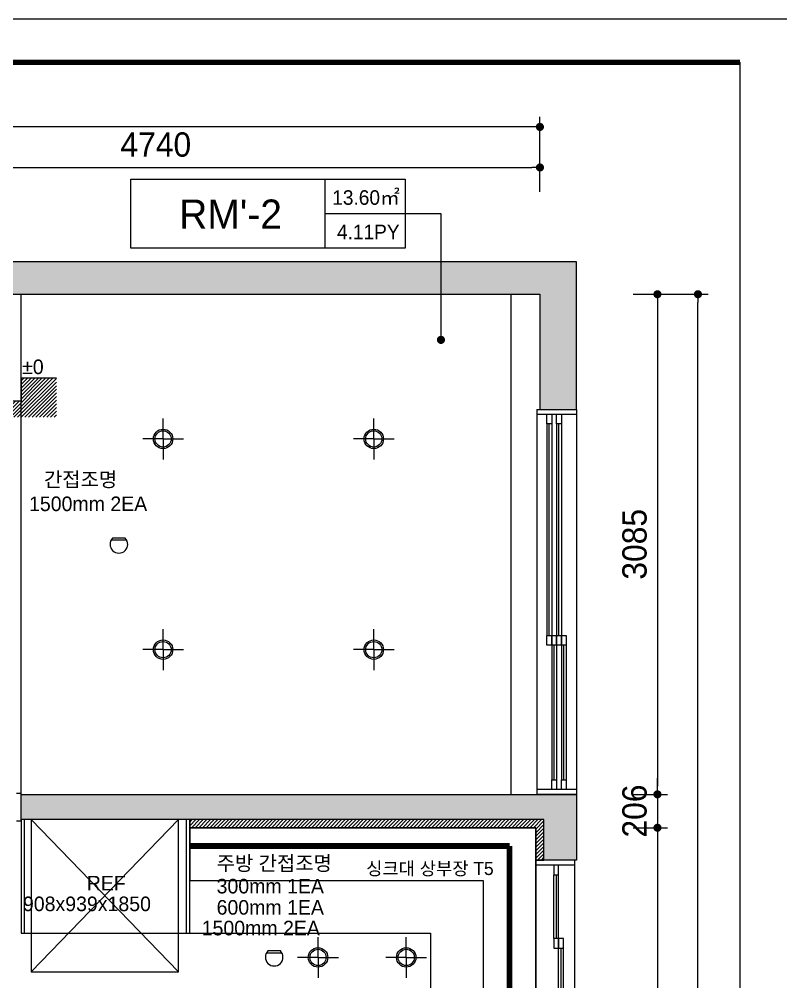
# Model space of a CAD drawing. Header units: millimetres. Extents: x 0 to 400063, y 963 to 238763.
# Drawn here: x 102155 to 106853, y 118957 to 124894 of the extents above; entities that cross this region are included whole.
import ezdxf
from ezdxf.enums import TextEntityAlignment as Align

# ---------------------------------------------------------------- set-up
doc = ezdxf.new("R2010")
doc.units = ezdxf.units.MM
doc.header["$LTSCALE"] = 40
doc.header["$PDMODE"] = 34
doc.linetypes.add('HID', pattern=[2.3, 1.5, -0.8])
doc.layers.get('Defpoints').update_dxf_attribs({"color": 249})
doc.layers.add('.', color=7, linetype='Continuous', lineweight=13)
for name, color, linetype in [('2sec', 2, 'Continuous'), ('3TI-CE-LIGHT', 6, 'Continuous'), ('DIM', 8, 'Continuous'), ('DOOR-FRAME', 4, 'Continuous'), ('DWG', 7, 'Continuous'), ('GPG-TEXT', 3, 'Continuous'), ('RC-LIGHT', 7, 'Continuous'), ('SOL253', 253, 'Continuous'), ('도면층4', 4, 'Continuous'), ('도면층5', 5, 'Continuous'), ('도면층8', 253, 'Continuous'), ('전기', 7, 'Continuous')]:
    doc.layers.add(name, color=color, linetype=linetype)
doc.styles.add('GHS', font='stylu.ttf')
doc.styles.add('HY울릉도L', font='HYWULM.TTF')
doc.styles.add('울릉도 L', font='HYWULM.TTF')
doc.styles.add('휴먼엑스포', font='stylu.ttf')
doc.dimstyles.new('황금손50', dxfattribs={"dimscale": 50, "dimtxt": 3, "dimasz": 1, "dimexe": 1.25, "dimexo": 2, "dimgap": 1.25, "dimtad": 1, "dimdec": 0, "dimzin": 9, "dimtxsty": '울릉도 L', "dimblk": 'DOT', "dimcen": 2.5, "dimclrd": 1, "dimclre": 1, "dimadec": 0, "dimazin": 0, "dimtfac": 1, "dimtdec": 0, "dimtix": 1, "dimtmove": 0, "dimatfit": 2, "dimldrblk": 'DOT', "dimfxl": 0, "dimarcsym": 0})

# ---------------------------------------------------------------- blocks, each defined once
blk = doc.blocks.new('_Dot')
at = {"color": 0, "lineweight": -2}
blk.add_line((-0.5, 0), (-1, 0), dxfattribs=at)
at = {"color": 0, "const_width": 0.5}
blk.add_lwpolyline([(-0.25, 0, 1), (0.25, 0, 1)], format="xyb", close=True, dxfattribs=at)
blk = doc.blocks.new('*D173')
at = {"layer": 'Defpoints', "color": 0}
for p in [(105367.2, 123980.2), (100627.2, 123730.2), (105367.2, 123730.2)]:
    blk.add_point(p, dxfattribs=at)
at = {"layer": 'DIM', "color": 1, "lineweight": -2}
for p, q in [((100627.2, 123830.2), (100627.2, 124042.7)), ((105367.2, 123830.2), (105367.2, 124042.7)), ((100677.2, 123980.2), (105317.2, 123980.2))]:
    blk.add_line(p, q, dxfattribs=at)
at = {"layer": 'DIM', "color": 1, "lineweight": -2, "xscale": 50, "yscale": 50, "zscale": 50, "rotation": 180}
blk.add_blockref('_Dot', (100627.2, 123980.2), dxfattribs=at)
at = {"layer": 'DIM', "color": 1, "lineweight": -2, "xscale": 50, "yscale": 50, "zscale": 50}
blk.add_blockref('_Dot', (105367.2, 123980.2), dxfattribs=at)
at = {"layer": 'DIM', "color": 1, "insert": (102997.2, 124120.7), "char_height": 150, "attachment_point": 5, "style": '울릉도 L'}
blk.add_mtext('4740', dxfattribs=at)
blk = doc.blocks.new('*D174')
at = {"layer": 'Defpoints', "color": 0}
for p in [(93704.2, 124230.2), (93704.2, 123730.2), (105367.2, 123730.2)]:
    blk.add_point(p, dxfattribs=at)
at = {"layer": 'DIM', "color": 1, "lineweight": -2}
for p, q in [((93704.2, 123830.2), (93704.2, 124292.7)), ((105367.2, 123830.2), (105367.2, 124292.7)), ((105317.2, 124230.2), (93754.2, 124230.2))]:
    blk.add_line(p, q, dxfattribs=at)
at = {"layer": 'DIM', "color": 1, "lineweight": -2, "xscale": 50, "yscale": 50, "zscale": 50, "rotation": 180}
blk.add_blockref('_Dot', (93704.2, 124230.2), dxfattribs=at)
at = {"layer": 'DIM', "color": 1, "lineweight": -2, "xscale": 50, "yscale": 50, "zscale": 50}
blk.add_blockref('_Dot', (105367.2, 124230.2), dxfattribs=at)
at = {"layer": 'DIM', "color": 1, "insert": (99535.7, 124370.8), "char_height": 150, "attachment_point": 5, "style": '울릉도 L'}
blk.add_mtext('11663', dxfattribs=at)
blk = doc.blocks.new('*D175')
at = {"layer": 'Defpoints', "color": 0}
for p in [(105842.2, 123198.2), (105842.2, 120113.2), (106092.2, 120113.2)]:
    blk.add_point(p, dxfattribs=at)
at = {"layer": 'DIM', "color": 1, "lineweight": -2}
for p, q in [((105942.2, 123198.2), (106154.7, 123198.2)), ((106092.2, 123148.2), (106092.2, 120163.2)), ((105942.2, 120113.2), (106154.7, 120113.2))]:
    blk.add_line(p, q, dxfattribs=at)
at = {"layer": 'DIM', "color": 1, "lineweight": -2, "xscale": 50, "yscale": 50, "zscale": 50}
for p, rotation in [((106092.2, 123198.2), 90), ((106092.2, 120113.2), 270)]:
    blk.add_blockref('_Dot', p, dxfattribs=dict(at, rotation=rotation))
at = {"layer": 'DIM', "color": 1, "insert": (105951.6, 121655.7), "char_height": 150, "attachment_point": 5, "rotation": 90, "style": '울릉도 L'}
blk.add_mtext('3085', dxfattribs=at)
blk = doc.blocks.new('*D176')
at = {"layer": 'Defpoints', "color": 0}
for p in [(105842.2, 120113.2), (105842.2, 119907.2), (106092.2, 119907.2)]:
    blk.add_point(p, dxfattribs=at)
at = {"layer": 'DIM', "color": 1, "lineweight": -2}
for p, q in [((106092.2, 120163.2), (106092.2, 120213.2)), ((105942.2, 120113.2), (106154.7, 120113.2)), ((106092.2, 120113.2), (106092.2, 119907.2)), ((105942.2, 119907.2), (106154.7, 119907.2)), ((106092.2, 119857.2), (106092.2, 119807.2))]:
    blk.add_line(p, q, dxfattribs=at)
at = {"layer": 'DIM', "color": 1, "lineweight": -2, "xscale": 50, "yscale": 50, "zscale": 50}
for p, rotation in [((106092.2, 120113.2), 270), ((106092.2, 119907.2), 90)]:
    blk.add_blockref('_Dot', p, dxfattribs=dict(at, rotation=rotation))
at = {"layer": 'DIM', "color": 1, "insert": (105951.6, 120010.2), "char_height": 150, "attachment_point": 5, "rotation": 90, "style": '울릉도 L'}
blk.add_mtext('206', dxfattribs=at)
blk = doc.blocks.new('*D177')
at = {"layer": 'Defpoints', "color": 0}
for p in [(105842.2, 119907.2), (105842.2, 117432.2), (106092.2, 117432.2)]:
    blk.add_point(p, dxfattribs=at)
at = {"layer": 'DIM', "color": 1, "lineweight": -2}
for p, q in [((105942.2, 119907.2), (106154.7, 119907.2)), ((106092.2, 119857.2), (106092.2, 117482.2)), ((105942.2, 117432.2), (106154.7, 117432.2))]:
    blk.add_line(p, q, dxfattribs=at)
at = {"layer": 'DIM', "color": 1, "lineweight": -2, "xscale": 50, "yscale": 50, "zscale": 50}
for p, rotation in [((106092.2, 119907.2), 90), ((106092.2, 117432.2), 270)]:
    blk.add_blockref('_Dot', p, dxfattribs=dict(at, rotation=rotation))
at = {"layer": 'DIM', "color": 1, "insert": (105951.9, 118669.7), "char_height": 150, "attachment_point": 5, "rotation": 90, "style": '울릉도 L'}
blk.add_mtext('2475', dxfattribs=at)
blk = doc.blocks.new('*D182')
at = {"layer": 'Defpoints', "color": 0}
for p in [(105842.2, 123198.2), (106342.2, 123198.2), (105842.2, 113382.2)]:
    blk.add_point(p, dxfattribs=at)
at = {"layer": 'DIM', "color": 1, "lineweight": -2}
for p, q in [((105942.2, 123198.2), (106404.7, 123198.2)), ((106342.2, 113432.2), (106342.2, 123148.2)), ((105942.2, 113382.2), (106404.7, 113382.2))]:
    blk.add_line(p, q, dxfattribs=at)
at = {"layer": 'DIM', "color": 1, "lineweight": -2, "xscale": 50, "yscale": 50, "zscale": 50}
for p, rotation in [((106342.2, 123198.2), 90), ((106342.2, 113382.2), 270)]:
    blk.add_blockref('_Dot', p, dxfattribs=dict(at, rotation=rotation))
at = {"layer": 'DIM', "color": 1, "insert": (106201.5, 118290.2), "char_height": 150, "attachment_point": 5, "rotation": 90, "style": '울릉도 L'}
blk.add_mtext('9816', dxfattribs=at)

msp = doc.modelspace()

# ---------------------------------------------------------------- hatches: boundary and pattern name
at = {"layer": '.'}
h = msp.add_hatch(color=251, dxfattribs=at)
h.dxf.hatch_style = 1
h.paths.add_polyline_path([(93853.2, 115385.2), (93653.2, 115293), (93653.2, 114622.2), (96087.5, 114622.2), (96087.5, 114822.2), (93853.2, 114822.2)])
h.paths.add_polyline_path([(99106.2, 114822.2), (96087.5, 114822.2), (96087.5, 114622.2), (99106.2, 114622.2)])
h.paths.add_polyline_path([(103984.1, 114767.2), (103524.1, 114767.2), (103524.1, 115409.2), (103324.1, 115409.2), (103324.1, 114822.2), (100618.2, 114822.2), (100618.2, 116297.2), (100464.1, 116297.2), (100463.2, 114822.2), (100068.2, 114822.2), (100068.2, 114622.2), (103777.1, 114622.2), (103777.1, 113259.2), (104937.1, 113259.2), (104937.1, 113947.2), (104814.1, 113947.2), (104814.1, 113382.2), (103984.1, 113382.2)])
h.paths.add_polyline_path([(103524.1, 117222.2), (103600.7, 117222.2), (103600.7, 117382.2), (100463.2, 117382.2), (100463.2, 117197.2), (100618.2, 117197.2), (100618.2, 117222.2), (103324.1, 117222.2), (103324.1, 116589.2), (103524.1, 116589.2)])
h.paths.add_polyline_path([(105592.2, 117637.2), (105392.2, 117637.2), (105392.2, 117382.2), (104395.7, 117382.2), (104395.7, 117222.2), (104584.1, 117222.2), (104584.1, 116622.2), (105414.1, 116622.2), (105414.1, 116482.2), (105592.2, 116482.2), (105592.2, 116622.2)])
h.paths.add_polyline_path([(104773.2, 117222.2), (105392.2, 117222.2), (105392.2, 116822.2), (104773.2, 116822.2)], flags=16)
h.paths.add_polyline_path([(105592.2, 120113.2), (102167.2, 120113.2), (102167.2, 119957.2), (105392.2, 119957.2), (105392.2, 119707.2), (105592.2, 119707.2)])
h.paths.add_polyline_path([(101264.2, 120113.2), (101252.2, 120113.2), (101252.2, 121753.2), (100627.2, 121753.2), (100627.2, 123198.2), (105367.2, 123198.2), (105367.2, 122488.2), (105592.2, 122488.2), (105592.2, 123398.2), (95324.2, 123398.2), (95324.2, 123480.2), (93504.2, 123480.2), (93504.2, 121396.2), (93696.2, 121396.2), (93696.2, 121334.2), (93896.2, 121334.2), (93896.2, 121396.2), (95124.2, 121396.2), (95124.2, 121282.2), (95324.2, 121282.2), (95324.2, 121595.2), (93704.2, 121595.2), (93704.2, 123280.2), (95174.2, 123280.2), (95174.2, 122320.2), (95324.2, 122320.2), (95324.2, 123198.2), (98619.2, 123198.2), (98619.2, 122450.2), (98769.2, 122450.2), (98769.2, 123198.2), (100114.2, 123198.2), (100114.2, 121753.2), (98619.2, 121753.2), (98619.2, 119821.2), (98774.2, 119821.2), (98774.2, 119957.2), (98789.2, 119957.2), (98789.2, 120107.2), (98774.2, 120107.2), (98774.2, 121557.2), (100359.2, 121557.2), (101109.2, 121557.2), (101109.2, 120107.2), (100359.2, 120107.2), (99589.2, 120107.2), (99589.2, 119957.2), (101264.2, 119957.2)])
h.paths.add_polyline_path([(100477.2, 121753.2), (100264.2, 121753.2), (100264.2, 123198.2), (100477.2, 123198.2)], flags=16)
h.paths.add_polyline_path([(98774.2, 118932.2), (95324.2, 118932.2), (95324.2, 119182.2), (95124.2, 119182.2), (95124.2, 118932.2), (95006.2, 118932.2), (95006.2, 118732.2), (98774.2, 118732.2)])
h.paths.add_polyline_path([(93973.2, 118932.2), (93896.2, 118932.2), (93896.2, 118994.2), (93696.2, 118994.2), (93695, 118749.2), (93853.2, 118732.2), (93973.2, 118732.2)])
h = msp.add_hatch(dxfattribs=at)
h.set_pattern_fill('ANSI31', color=256, scale=5)
h.set_pattern_definition([(45, (-58243.64, -39174.001), (-11.2253202, 11.2253202), [])])
h.paths.add_polyline_path([(105342.2, 119907.2), (105342.2, 119707.2), (105392.2, 119707.2), (105392.2, 119957.2), (103207.2, 119957.2), (103207.2, 119907.2)])
h = msp.add_hatch()
h.set_pattern_fill('ANSI31', color=8, scale=5, angle=180)
h.set_pattern_definition([(225, (-38254.744, -38187.935), (11.2253202, -11.2253202), [])])
h.paths.add_polyline_path([(102384.1, 122679.6), (102167.2, 122679.6), (102167.2, 122539.6), (101950.3, 122539.6), (101950.3, 122439.6), (102384.1, 122439.6)])

# ---------------------------------------------------------------- linework, layer by layer
at = {"layer": '2sec'}
for points in [[(100627.2, 123198.2), (105367.2, 123198.2), (105367.2, 122488.2), (105592.2, 122488.2), (105592.2, 123398.2), (95324.2, 123398.2)], [(103207.2, 119957.2), (103207.2, 119907.2), (105342.2, 119907.2), (105342.2, 119707.2), (105392.2, 119707.2), (105392.2, 119957.2), (103207.2, 119957.2)]]:
    msp.add_lwpolyline(points, dxfattribs=at)
msp.add_lwpolyline([(105392.2, 119707.2), (105392.2, 119957.2), (102167.2, 119957.2), (102167.2, 120113.2), (105592.2, 120113.2), (105592.2, 119707.2)], close=True, dxfattribs=at)
at = {"layer": '3TI-CE-LIGHT', "color": 1}
for p, q in [((103042.2, 122305.7), (103042.2, 122431.7)), ((104342.2, 122305.7), (104342.2, 122431.7)), ((103042.2, 122305.7), (102916.2, 122305.7)), ((103042.2, 122305.7), (103042.2, 122179.7)), ((103042.2, 122305.7), (103168.2, 122305.7)), ((104342.2, 122305.7), (104216.2, 122305.7)), ((104342.2, 122305.7), (104342.2, 122179.7)), ((104342.2, 122305.7), (104468.2, 122305.7)), ((103042.2, 121005.7), (103042.2, 121131.7)), ((104342.2, 121005.7), (104342.2, 121131.7)), ((103042.2, 121005.7), (102916.2, 121005.7)), ((103042.2, 121005.7), (103042.2, 120879.7)), ((103042.2, 121005.7), (103168.2, 121005.7)), ((104342.2, 121005.7), (104216.2, 121005.7)), ((104342.2, 121005.7), (104342.2, 120879.7)), ((104342.2, 121005.7), (104468.2, 121005.7)), ((103998.2, 119107.2), (103998.2, 119233.2)), ((104542.2, 119107.2), (104542.2, 119233.2)), ((103998.2, 119107.2), (103872.2, 119107.2)), ((103998.2, 119107.2), (104124.2, 119107.2)), ((103998.2, 119107.2), (103998.2, 118981.2)), ((104542.2, 119107.2), (104416.2, 119107.2)), ((104542.2, 119107.2), (104668.2, 119107.2)), ((104542.2, 119107.2), (104542.2, 118981.2))]:
    msp.add_line(p, q, dxfattribs=at)
at = {"layer": '3TI-CE-LIGHT'}
msp.add_lwpolyline([(102384.1, 122679.6), (102167.2, 122679.6), (102167.2, 122539.6), (101950.3, 122539.6)], dxfattribs=at)
at = {"layer": '3TI-CE-LIGHT', "color": 1, "linetype": 'HID', "const_width": 36}
for points in [[(105179.7, 119794.7), (103207.2, 119794.7)], [(105179.7, 119794.7), (105179.7, 117432.2)]]:
    msp.add_lwpolyline(points, dxfattribs=at)
at = {"layer": '3TI-CE-LIGHT'}
for centre in [(103042.2, 122305.7), (104342.2, 122305.7), (103042.2, 121005.7), (104342.2, 121005.7), (103998.2, 119107.2), (104542.2, 119107.2)]:
    msp.add_circle(centre, 60, dxfattribs=at)
at = {"layer": '3TI-CE-LIGHT', "color": 8}
for centre in [(103042.2, 122305.7), (104342.2, 122305.7), (103042.2, 121005.7), (104342.2, 121005.7), (103998.2, 119107.2), (104542.2, 119107.2)]:
    msp.add_circle(centre, 50, dxfattribs=at)
at = {"layer": 'Defpoints', "color": 9}
msp.add_lwpolyline([(107088.3, 124894.5), (86729.9, 124894.5), (86729.9, 110534.2), (107088.3, 110534.2)], close=True, dxfattribs=at)
at = {"layer": 'Defpoints'}
msp.add_lwpolyline([(87216.6, 124629), (106601.6, 124629), (106601.6, 112110.4), (87216.6, 112110.4)], close=True, dxfattribs=at)
at = {"layer": 'DOOR-FRAME', "linetype": 'Continuous'}
for p, q in [((102137.2, 120120.2), (102167.2, 120120.2)), ((102167.2, 119950.2), (102167.2, 120120.2)), ((102137.2, 119950.2), (102167.2, 119950.2))]:
    msp.add_line(p, q, dxfattribs=at)
at = {"layer": 'DWG', "color": 2, "const_width": 32.4}
msp.add_lwpolyline([(87216.6, 124629), (106601.6, 124629)], dxfattribs=at)
at = {"layer": 'RC-LIGHT', "color": 7}
for p, q in [((102817.9, 121680.2), (102720.7, 121680.2)), ((103776.2, 119133.3), (103679, 119133.3))]:
    msp.add_line(p, q, dxfattribs=at)
at = {"layer": 'RC-LIGHT', "color": 6}
for p, q in [((102808.2, 121693.8), (102730.4, 121693.8)), ((103766.5, 119147), (103688.7, 119147))]:
    msp.add_line(p, q, dxfattribs=at)
for centre in [(102769.3, 121655.7), (103727.6, 119108.8)]:
    msp.add_arc(centre, 54.4, 135.573, 44.427, dxfattribs=at)
at = {"layer": 'SOL253'}
for p, q in [((104043, 123483.4), (104043, 123907.9)), ((104043, 123695.7), (104536.3, 123695.7)), ((104536.3, 123695.7), (104756.6, 123695.7)), ((104756.6, 123695.7), (104756.6, 122916.6))]:
    msp.add_line(p, q, dxfattribs=at)
msp.add_lwpolyline([(102843, 123907.9), (104536.3, 123907.9), (104536.3, 123483.4), (102843, 123483.4)], close=True, dxfattribs=at)
at = {"layer": 'SOL253', "const_width": 25}
msp.add_lwpolyline([(104756.6, 122904.1, -1), (104756.6, 122929.1, -1)], format="xyb", close=True, dxfattribs=at)
at = {"layer": '도면층4'}
for p, q in [((105347.2, 122488.2), (105592.2, 122488.2)), ((105347.2, 122488.2), (105347.2, 120113.2)), ((105592.2, 122488.2), (105592.2, 120113.2)), ((105347.2, 122458.2), (105592.2, 122458.2)), ((105424.7, 121093.2), (105424.7, 122398.2)), ((105484.7, 121093.2), (105484.7, 122398.2)), ((105454.7, 120203.2), (105454.7, 121033.2)), ((105514.7, 120203.2), (105514.7, 121033.2)), ((105592.2, 120143.2), (105347.2, 120143.2)), ((105592.2, 120113.2), (105347.2, 120113.2)), ((105342.2, 119707.2), (105342.2, 117637.2)), ((105582.2, 119707.2), (105342.2, 119707.2)), ((105582.2, 117637.2), (105582.2, 119707.2)), ((105582.2, 119677.2), (105342.2, 119677.2)), ((105467.2, 119617.2), (105467.2, 119224.7)), ((105497.2, 119164.7), (105497.2, 118179.7))]:
    msp.add_line(p, q, dxfattribs=at)
for points in [[(105439.7, 122398.2), (105409.7, 122398.2), (105409.7, 122458.2), (105439.7, 122458.2)], [(105499.7, 122398.2), (105469.7, 122398.2), (105469.7, 122458.2), (105499.7, 122458.2)], [(105439.7, 121033.2), (105409.7, 121033.2), (105409.7, 121093.2), (105439.7, 121093.2)], [(105469.7, 121033.2), (105439.7, 121033.2), (105439.7, 121093.2), (105469.7, 121093.2)], [(105499.7, 121033.2), (105469.7, 121033.2), (105469.7, 121093.2), (105499.7, 121093.2)], [(105529.7, 121033.2), (105499.7, 121033.2), (105499.7, 121093.2), (105529.7, 121093.2)], [(105469.7, 120143.2), (105439.7, 120143.2), (105439.7, 120203.2), (105469.7, 120203.2)], [(105529.7, 120143.2), (105499.7, 120143.2), (105499.7, 120203.2), (105529.7, 120203.2)], [(105482.2, 119677.2), (105452.2, 119677.2), (105452.2, 119617.2), (105482.2, 119617.2)], [(105482.2, 119224.7), (105452.2, 119224.7), (105452.2, 119164.7), (105482.2, 119164.7)], [(105512.2, 119224.7), (105482.2, 119224.7), (105482.2, 119164.7), (105512.2, 119164.7)]]:
    msp.add_lwpolyline(points, close=True, dxfattribs=at)
at = {"layer": '도면층5'}
for p, q in [((105409.7, 122398.2), (105409.7, 121093.2)), ((105439.7, 122398.2), (105439.7, 121093.2)), ((105469.7, 122398.2), (105469.7, 121093.2)), ((105499.7, 122398.2), (105499.7, 121093.2)), ((105439.7, 121033.2), (105439.7, 120203.2)), ((105469.7, 121033.2), (105469.7, 120203.2)), ((105499.7, 121033.2), (105499.7, 120203.2)), ((105529.7, 121033.2), (105529.7, 120203.2)), ((105452.2, 119224.7), (105452.2, 119617.2)), ((105482.2, 119224.7), (105482.2, 119617.2)), ((105482.2, 118179.7), (105482.2, 119164.7)), ((105512.2, 118179.7), (105512.2, 119164.7))]:
    msp.add_line(p, q, dxfattribs=at)
at = {"layer": '도면층8'}
for p, q in [((102167.2, 120113.2), (102167.2, 123198.2)), ((105187.2, 123198.2), (105187.2, 120113.2)), ((102167.2, 119957.2), (102167.2, 119257.2)), ((102187.2, 119257.2), (102187.2, 119957.2)), ((102228.9, 119018.2), (103136.9, 119957.2)), ((102228.9, 119957.2), (103136.9, 119018.2)), ((103187.2, 119257.2), (103187.2, 119957.2)), ((103207.2, 119257.2), (103207.2, 119957.2)), ((102167.2, 119257.2), (102187.2, 119257.2)), ((102187.2, 119257.2), (103187.2, 119257.2)), ((103187.2, 119257.2), (103207.2, 119257.2))]:
    msp.add_line(p, q, dxfattribs=at)
for points in [[(102228.9, 119018.2), (103136.9, 119018.2), (103136.9, 119957.2), (102228.9, 119957.2)], [(103207.2, 119582.2), (105017.2, 119582.2), (105017.2, 117432.2), (105342.2, 117432.2), (105342.2, 119907.2), (103207.2, 119907.2)]]:
    msp.add_lwpolyline(points, close=True, dxfattribs=at)
msp.add_lwpolyline([(103207.2, 119257.2), (104692.2, 119257.2), (104692.2, 117432.2)], dxfattribs=at)

# ---------------------------------------------------------------- texts
at = {"layer": 'GPG-TEXT'}
for s, height, style, p in [('13.60㎡', 90, 'HY울릉도L', (104294.6, 123749.8)), ("RM'-2", 180, 'GHS', (103458.5, 123602.4)), ('4.11PY', 90, 'HY울릉도L', (104308.3, 123537.5))]:
    msp.add_text(s, height=height, dxfattribs=dict(at, style=style)).set_placement(p, align=Align.CENTER)
at = {"layer": '도면층4', "style": '휴먼엑스포'}
for s, p in [('%%P0', (102172.4, 122705.4)), ('간접조명', (102307.1, 122010.5)), ('1500mm 2EA', (102215.1, 121860.4)), ('주방 간접조명', (103372.4, 119643)), ('300mm 1EA', (103372.4, 119501.9)), ('600mm 1EA', (103372.4, 119371.1)), ('1500mm 2EA', (103280.4, 119243.4))]:
    msp.add_text(s, height=90, dxfattribs=at).set_placement(p)
at = {"layer": '도면층8', "style": '휴먼엑스포'}
for s, p in [('REF', (102571.5, 119520.3)), ('908x939x1850', (102177.5, 119392.7))]:
    msp.add_text(s, height=90, dxfattribs=at).set_placement(p)
at = {"layer": '전기', "style": '휴먼엑스포'}
msp.add_text('싱크대 상부장 T5', height=80, dxfattribs=at).set_placement((104295, 119615.5))

# ---------------------------------------------------------------- dimensions: what is measured, and where the dimension line sits
at = {"layer": 'DIM'}
for base, p1, p2, picture, middle in [((93704.2, 124230.2), (105367.2, 123730.2), (93704.2, 123730.2), '*D174', (99535.7, 124370.8)), ((105367.2, 123980.2), (100627.2, 123730.2), (105367.2, 123730.2), '*D173', (102997.2, 124120.7))]:
    dim = msp.add_linear_dim(base=base, p1=p1, p2=p2, dimstyle='황금손50', override={"dimclrt": 1}, dxfattribs=at)
    dim.commit()
    dim.dimension.update_dxf_attribs({"geometry": picture, "text_midpoint": middle})
for base, p1, p2, picture, middle in [((106092.2, 120113.2), (105842.2, 123198.2), (105842.2, 120113.2), '*D175', (105951.6, 121655.7)), ((106342.2, 123198.2), (105842.2, 113382.2), (105842.2, 123198.2), '*D182', (106201.5, 118290.2)), ((106092.2, 119907.2), (105842.2, 120113.2), (105842.2, 119907.2), '*D176', (105951.6, 120010.2)), ((106092.2, 117432.2), (105842.2, 119907.2), (105842.2, 117432.2), '*D177', (105951.9, 118669.7))]:
    dim = msp.add_linear_dim(base=base, p1=p1, p2=p2, angle=90, dimstyle='황금손50', override={"dimclrt": 1}, dxfattribs=at)
    dim.commit()
    dim.dimension.update_dxf_attribs({"geometry": picture, "text_midpoint": middle})

doc.saveas('drawing.dxf')
